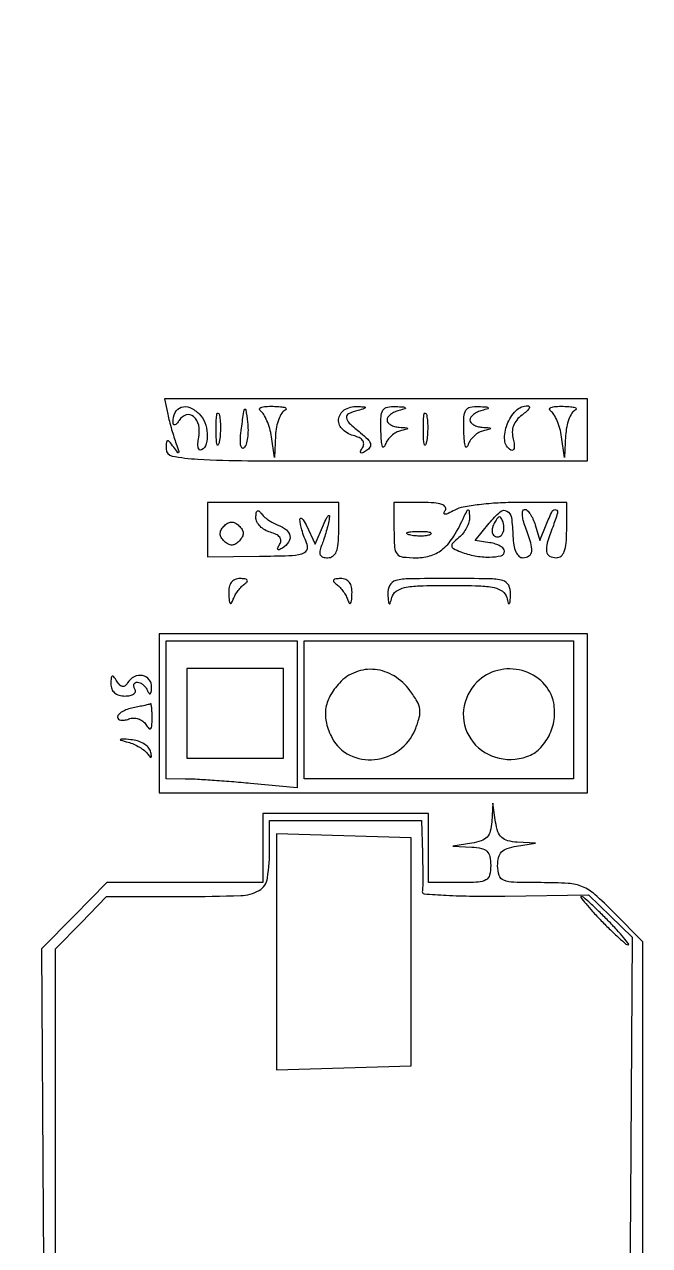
# Model space of a CAD drawing. Extents: x 4 to 1603, y 7 to 792.
# Drawn here: x 698.5 to 789, y 131.5 to 308.2 of the extents above; entities that cross this region are included whole.
import ezdxf

# ---------------------------------------------------------------- set-up
doc = ezdxf.new("R2010")
doc.units = 0

msp = doc.modelspace()

# ---------------------------------------------------------------- linework, layer by layer
for points in [[(4.463028, 790.750623, 0.090794), (4.267848, 789.688086, 0.000004), (4.202933, 675.011121, 0.000189), (4.180203, 548.51456, 0.000114), (4.244173, 398.5), (4.5, 7.5), (803.751263, 7.249377), (1603.002525, 6.998755), (1602.751263, 399.249377), (1602.5, 791.5), (803.718854, 791.750623, 0.000059), (387.797189, 791.831666, 0.000332), (164.795027, 791.700628, 0.000012), (5.544081, 791.497643, 0.311183)], [(719.254827, 251.75, 0.009848), (719.494027, 250.743238, 0.00615), (719.811824, 249.573437, 0.006171), (720.153561, 248.427861, 0.011151), (720.465736, 247.5, -0.003643), (720.85739, 246.391275, -0.242368), (720.829461, 246.197697, -0.506855), (720.701985, 246.195949, -0.005669), (720.109645, 247, 0.011552), (719.477658, 247.837065, 0.289069), (719.217672, 247.928506, 0.332183), (719.050732, 247.732215, 0.013648), (719.015313, 246.75, 0.364877), (719.875992, 245.709261, 0.030694), (723.607267, 245.264219, 0.01323), (730.821205, 245.041346, 0.001107), (749.5, 245), (780, 245), (780, 249.5), (780, 254), (749.383423, 254), (718.766846, 254)], [(723.8, 251.8, -0.104064), (724.60595, 250.564521, -0.076304), (724.961399, 248.96238, -0.083851), (724.810565, 247.478505, -0.189369), (724.144457, 246.589279, -0.313345), (723.863841, 246.604373, -0.174436), (723.672333, 246.906899, -0.072688), (723.625109, 247.545322, -0.029408), (723.738627, 248.413045, 0.096848), (723.731211, 250.173973, 0.165948), (723.001208, 251.430802, 0.259908), (721.921053, 251.657791, 0.178035), (720.903509, 250.878115, -0.033247), (720.565142, 250.415086, -0.139086), (720.282537, 250.223051, -0.353916), (720.096381, 250.293092, -0.129841), (720.015313, 250.583333, -0.114317), (720.324857, 252.01101, -0.207556), (721.206739, 252.785009, -0.184475), (722.465107, 252.717229, -0.091943)], [(736.25, 252.337719, 0.158211), (735.758787, 251.926198, 0.048871), (735.323174, 251.051288, 0.043383), (734.999613, 249.915757, 0.035914), (734.850168, 248.666667), (734.700336, 245.5), (734.259935, 248.49675, 0.031255), (734.0059, 249.698003, 0.033488), (733.608221, 250.829974, 0.035596), (733.136258, 251.745539, 0.114751), (732.659767, 252.231437, -0.290788), (732.534406, 252.498999, -0.279925), (732.721932, 252.733913, -0.071429), (733.419258, 252.881532, -0.021805), (734.5, 252.90574, -0.015875), (735.578445, 252.848577, -0.057351), (736.251562, 252.712635, -0.328904), (736.382033, 252.530429, -0.302003)], [(746.75, 252.310674, 0.046821), (745.432428, 251.830939, 0.324351), (745.121409, 251.262632, 0.176329), (745.517927, 250.492762, 0.016366), (747.162331, 249.069636, -0.022641), (748.197369, 248.150916, -0.120872), (748.595054, 247.515203, -0.233815), (748.521213, 246.99477, -0.104604), (748.007823, 246.504835, -0.018558), (747.419295, 246.170625, -0.284174), (747.196109, 246.18726, -0.365431), (747.149226, 246.377248, -0.023704), (747.446107, 246.9128, 0.13069), (747.612559, 247.463215, 0.172539), (747.454907, 247.958865, 0.118948), (746.946722, 248.373483, 0.047983), (746.100616, 248.683939, -0.142768), (744.446119, 249.674339, -0.23934), (744.011441, 251.1978, -0.230493), (744.985823, 252.492987, -0.137323), (746.916667, 252.883999, -0.007468), (747.761113, 252.809436, -0.467942), (747.834849, 252.699888, -0.258667), (747.704115, 252.57013, -0.004951)], [(752.75, 252.310674, 0.046657), (752.080469, 252.067143, 0.05682), (751.514063, 251.715479, 0.067019), (751.127374, 251.31495, 0.159836), (751, 250.926676, 0.175966), (751.131755, 250.563893, 0.084381), (751.514063, 250.238136, 0.067451), (752.080442, 249.996911, 0.05048), (752.75, 249.883999, -0.00277), (753.859232, 249.804297, -0.360632), (753.951009, 249.715393, -0.368058), (753.880069, 249.610867, -0.002807), (752.811484, 249.322515, 0.076457), (752.132542, 249.026966, 0.05561), (751.488108, 248.511892, 0.05561), (750.973034, 247.867458, 0.076457), (750.677485, 247.188516, -0.257235), (750.501119, 247.003515, -0.425925), (750.328788, 247.097564, -0.047179), (750.188907, 247.904555, -0.011606), (750.116001, 249.25, -0.016996), (750.1225, 251.370443, -0.124113), (750.405004, 252.338231, -0.212299), (751.038766, 252.79205, -0.063725), (752.25, 252.883999, -0.005718), (753.392295, 252.812001, -0.197309), (753.62878, 252.693656, -0.541772), (753.5883, 252.550633, -0.01159)], [(764.75, 252.310674, 0.046657), (764.080469, 252.067143, 0.05682), (763.514063, 251.715479, 0.067019), (763.127374, 251.31495, 0.159836), (763, 250.926676, 0.175966), (763.131755, 250.563893, 0.084381), (763.514063, 250.238136, 0.067451), (764.080442, 249.996911, 0.05048), (764.75, 249.883999, -0.00277), (765.859232, 249.804297, -0.360632), (765.951009, 249.715393, -0.368058), (765.880069, 249.610867, -0.002807), (764.811484, 249.322515, 0.076457), (764.132542, 249.026966, 0.05561), (763.488108, 248.511892, 0.05561), (762.973034, 247.867458, 0.076457), (762.677485, 247.188516, -0.257235), (762.501119, 247.003515, -0.425925), (762.328788, 247.097564, -0.047179), (762.188907, 247.904555, -0.011606), (762.116001, 249.25, -0.016996), (762.1225, 251.370443, -0.124113), (762.405004, 252.338231, -0.212299), (763.038766, 252.79205, -0.063725), (764.25, 252.883999, -0.005718), (765.392295, 252.812001, -0.197309), (765.62878, 252.693656, -0.541772), (765.5883, 252.550633, -0.01159)], [(770.535393, 251.649538, 0.063374), (769.771751, 250.926707, 0.083867), (769.297699, 250.096692, 0.085019), (769.126479, 249.166085, 0.067126), (769.251005, 248.148159, -0.031364), (769.405311, 247.358889, -0.086092), (769.381899, 246.793689, -0.222311), (769.194431, 246.547427, -0.265004), (768.906741, 246.557637, -0.241016), (768.025514, 248.013804, -0.110259), (768.363165, 250.271894, -0.103332), (769.659934, 252.27736, -0.200335), (771.39113, 253, -0.318471), (771.578698, 252.867045, -0.229491), (771.548598, 252.603302, -0.069967), (771.180121, 252.169814, -0.023807)], [(778.25, 252.337719, 0.158211), (777.758787, 251.926198, 0.048871), (777.323174, 251.051288, 0.043383), (776.999613, 249.915757, 0.035914), (776.850168, 248.666667), (776.700336, 245.5), (776.259935, 248.49675, 0.031255), (776.0059, 249.698003, 0.033488), (775.608221, 250.829974, 0.035596), (775.136258, 251.745539, 0.114751), (774.659767, 252.231437, -0.290788), (774.534406, 252.498999, -0.279925), (774.721932, 252.733913, -0.071429), (775.419258, 252.881532, -0.021805), (776.5, 252.90574, -0.015875), (777.578445, 252.848577, -0.057351), (778.251562, 252.712635, -0.328904), (778.382033, 252.530429, -0.302003)], [(726.707261, 247.761659, -0.082665), (726.54341, 247.319562, -0.67161), (726.394187, 247.339362, -0.053901), (726.284834, 248.071102, -0.008901), (726.252183, 249.5, -0.009782), (726.273069, 250.938425, -0.038992), (726.37161, 251.814362, -0.417468), (726.523779, 251.916221, -0.285845), (726.68708, 251.761659, -0.041951), (726.830983, 250.934218, -0.020826), (726.880728, 249.869594, -0.020511), (726.840609, 248.754739, -0.028254)], [(730.279084, 246.879084, -0.435813), (729.991074, 246.889627, -0.148104), (729.799741, 247.32021, -0.04841), (729.772378, 248.320931, -0.017045), (729.920906, 249.750907, -0.001592), (730.264317, 252.17432, -0.16175), (730.415089, 252.475091, -0.619159), (730.560602, 252.426323, -0.00364), (730.798177, 250.628178, -0.030966), (730.870617, 249.464453, -0.034474), (730.793442, 248.342255, -0.03685), (730.593334, 247.409135, -0.125777)], [(756.707261, 247.761659, -0.082665), (756.54341, 247.319562, -0.67161), (756.394187, 247.339362, -0.053901), (756.284834, 248.071102, -0.008901), (756.252183, 249.5, -0.009782), (756.273069, 250.938425, -0.038992), (756.37161, 251.814362, -0.417468), (756.523779, 251.916221, -0.285845), (756.68708, 251.761659, -0.041951), (756.830983, 250.934218, -0.020826), (756.880728, 249.869594, -0.020511), (756.840609, 248.754739, -0.028254)], [(725, 235.071686), (725, 231.143372), (732.549468, 231.221584, 0.005774), (736.798987, 231.314697, 0.051443), (738.649477, 231.568404, 0.195697), (739.368468, 232.087755, 0.242466), (739.436014, 232.899898, -0.020652), (738.646889, 235.051863, -0.06505), (738.371791, 236.561425, -0.706077), (738.664376, 236.682225, -0.072149), (739.292869, 235.74094), (740.607544, 232.98188), (741.786962, 235.74094, -0.010675), (742.231176, 236.721639, -0.093016), (742.512543, 237.105798, -0.655141), (742.645798, 237.048385, -0.046738), (742.596643, 236.5, -0.015412), (742.402938, 235.607082, -0.009618), (742.123887, 234.573438, -0.009649), (741.809256, 233.564241, -0.017258), (741.506465, 232.75, 0.047561), (741.259954, 231.940169, 0.168917), (741.331531, 231.410169, 0.205299), (741.699806, 231.101913, 0.073116), (742.393011, 231, 0.154318), (743.147221, 231.238455, 0.145092), (743.649563, 231.872282, 0.076211), (743.923945, 233.044748, 0.019442), (744, 235), (744, 239), (734.5, 239), (725, 239)], [(752, 235, 0.015741), (752.078241, 232.515328, 0.156453), (752.453716, 231.5568, 0.196886), (753.277595, 231.108574, 0.027371), (755.259453, 231, 0.078476), (757.401282, 231.338245, 0.100595), (759.135464, 232.316891, 0.077597), (760.655867, 234.116052, 0.030327), (762.179715, 237, -0.007945), (762.580011, 237.847302, -0.331948), (762.749087, 237.933729, -0.344288), (762.874612, 237.796031, -0.008217), (762.929715, 236.872445, -0.083387), (762.840551, 236.152561, -0.046919), (762.51025, 235.333662, -0.04516), (762.008865, 234.546967, -0.055155), (761.40305, 233.919539, 0.019356), (760.50528, 233.113792, 0.23464), (760.355382, 232.689652, 0.251782), (760.606923, 232.333207, 0.022014), (761.65305, 231.867379, 0.048284), (763.703102, 231.281398, 0.048001), (765.831577, 231.097914, 0.055546), (767.50176, 231.300852, 0.347814), (768, 231.930449, 0.193972), (767.846927, 232.310176, 0.068105), (767.376783, 232.681447, 0.055187), (766.690493, 232.989708, 0.040624), (765.878411, 233.180449), (763.756822, 233.5), (765.792331, 236, -0.039443), (767.367287, 237.649821, -0.319167), (768.349682, 237.760184, -0.237322), (768.997459, 236.81079, -0.026082), (769.216143, 234.102704, 0.034758), (769.341694, 232.82451, 0.066617), (769.646132, 231.841867, 0.096337), (770.095113, 231.220293, 0.190547), (770.65218, 231, 0.145129), (771.534944, 231.261743, 0.231637), (771.930904, 231.923717, 0.095321), (771.797024, 233.178944, 0.016751), (771.024751, 235.4349, -0.027859), (770.712182, 236.418745, -0.051665), (770.5882, 237.246502, -0.080624), (770.653248, 237.807362, -0.335399), (770.908119, 238, -0.195083), (771.284024, 237.847533, -0.051067), (771.710653, 237.339063, -0.044027), (772.115822, 236.611402, -0.032908), (772.43443, 235.75), (773.102122, 233.5), (774.018837, 235.75, -0.01622), (774.899603, 237.725826, -0.375629), (775.424571, 237.948016, -0.408149), (775.672731, 237.468437, -0.016454), (774.975249, 235.4349, 0.016886), (774.189659, 233.138023, 0.10376), (774.07909, 231.899018, 0.243615), (774.519827, 231.248807, 0.124939), (775.5, 231, 0.176579), (776.184843, 231.249641, 0.128937), (776.65625, 231.916667, 0.069535), (776.923415, 233.111825, 0.020272), (777, 235), (777, 239), (769.934259, 239, 0.014135), (767.078482, 238.919253, 0.015868), (764.340441, 238.676943, 0.01528), (762.035191, 238.327222, 0.077726), (760.813581, 237.900232, -0.011387), (759.830369, 237.402495, -0.111926), (759.380284, 237.300464, -0.488752), (759.253365, 237.463465, -0.076633), (759.43834, 237.900232, 0.304268), (759.421002, 238.366582, 0.158372), (758.929345, 238.724127, 0.061479), (757.822364, 238.93912, 0.017258), (756.059017, 239), (752, 239)], [(735.25, 235.708443, -0.082443), (736.416301, 235.043796, -0.179384), (736.932478, 234.169481, -0.199621), (736.728637, 233.239342, -0.102208), (735.845492, 232.404508, -0.02896), (735.375185, 232.150216, -0.348844), (735.188039, 232.19473, -0.288542), (735.165886, 232.406638, -0.023982), (735.446107, 232.9128, 0.13069), (735.612559, 233.463215, 0.172539), (735.454907, 233.958865, 0.118948), (734.946722, 234.373483, 0.047983), (734.100616, 234.683939, -0.068635), (733.298824, 235.016178, -0.069694), (732.621554, 235.551701, -0.076236), (732.167213, 236.201201, -0.117437), (732.015313, 236.866631, -0.032464), (732.062224, 237.497021, -0.200078), (732.224364, 237.77115, -0.348398), (732.459792, 237.764376, -0.067886), (732.765313, 237.427058, 0.062485), (733.170847, 236.969523, 0.02892), (733.798248, 236.479627, 0.028095), (734.526124, 236.034416, 0.034842)], [(766.582949, 236.134215, 0.052326), (766.327923, 235.604943, 0.061761), (766.20609, 235.06291, 0.07231), (766.228156, 234.59012, 0.149701), (766.399864, 234.266802, 0.208213), (767.031223, 234.018401, 0.228122), (767.610436, 234.323111, 0.143258), (767.913564, 235.144952, 0.097944), (767.787251, 236.138246, 0.033951), (767.536207, 236.749629, 0.286646), (767.294341, 236.899578, 0.233206), (767.012891, 236.759582, 0.024362)], [(729.627717, 233.446554, -0.064717), (729.082633, 232.996509, -0.13249), (728.556687, 232.835264, -0.13249), (728.02099, 232.960359, -0.064717), (727.446554, 233.372283, -0.064717), (726.996509, 233.917367, -0.13249), (726.835264, 234.443313, -0.13249), (726.960359, 234.97901, -0.064717), (727.372283, 235.553446, -0.064717), (727.917367, 236.003491, -0.13249), (728.443313, 236.164736, -0.13249), (728.97901, 236.039641, -0.064717), (729.553446, 235.627717, -0.064717), (730.003491, 235.082633, -0.13249), (730.164736, 234.556687, -0.13249), (730.039641, 234.02099, -0.064717)], [(757.269032, 234.344063, -0.06278), (756.671085, 234.185595, -0.030339), (755.880008, 234.127736, -0.029507), (755.036634, 234.167106, -0.037336), (754.269032, 234.307009, -0.087174), (753.883358, 234.48334, -0.597527), (753.900903, 234.643467, -0.080377), (754.431793, 234.764444, -0.012823), (755.5, 234.805051, -0.014395), (756.580113, 234.787295, -0.052471), (757.257153, 234.684921, -0.333666), (757.386009, 234.52287, -0.31318)], [(728.078947, 225.75, 0.012676), (728.138078, 224.772586, 0.158373), (728.280625, 224.435349, 0.51614), (728.469868, 224.453611, 0.039499), (728.728891, 225, -0.040378), (729.02802, 225.628137, -0.02924), (729.455299, 226.275189, -0.029751), (729.93712, 226.845417, -0.055286), (730.399944, 227.234687, 0.073435), (730.737197, 227.53982, 0.365822), (730.734209, 227.776083, 0.184474), (730.431383, 227.938348, 0.029585), (729.75, 227.984687, 0.095143), (728.990198, 227.845669, 0.140422), (728.453688, 227.438067, 0.116248), (728.150519, 226.741718, 0.05361)], [(743.600056, 227.234687, -0.055286), (744.06288, 226.845417, -0.029751), (744.544701, 226.275189, -0.02924), (744.97198, 225.628137, -0.040378), (745.271109, 225, 0.039499), (745.530132, 224.453611, 0.51614), (745.719375, 224.435349, 0.158373), (745.861922, 224.772586, 0.012676), (745.921053, 225.75, 0.05361), (745.849481, 226.741718, 0.116248), (745.546312, 227.438067, 0.140422), (745.009802, 227.845669, 0.095143), (744.25, 227.984687, 0.029585), (743.568617, 227.938348, 0.184474), (743.265791, 227.776083, 0.365822), (743.262803, 227.53982, 0.073435)], [(751.116001, 225.75, 0.005718), (751.187999, 224.607705, 0.197309), (751.306344, 224.37122, 0.541772), (751.449367, 224.4117, 0.01159), (751.689326, 225.25, -0.173905), (752.305314, 226.150431, -0.105113), (753.500193, 226.679733, -0.044803), (755.683979, 226.938608, -0.007112), (760, 227, -0.007112), (764.316021, 226.938608, -0.044803), (766.499807, 226.679733, -0.105113), (767.694686, 226.150431, -0.173905), (768.310674, 225.25, 0.01159), (768.550633, 224.4117, 0.541772), (768.693656, 224.37122, 0.197309), (768.812001, 224.607705, 0.005718), (768.883999, 225.75, 0.134864), (768.605763, 227.014409, 0.21263), (767.746944, 227.690722, 0.058168), (765.754052, 227.955006, 0.00391), (760, 228, 0.00391), (754.245948, 227.955006, 0.058168), (752.253056, 227.690722, 0.21263), (751.394237, 227.014409, 0.134864)], [(738, 208.355395), (738, 197.71079), (731.25, 198.348286, 0.003302), (728.464062, 198.592849, 0.003302), (725.675, 198.800606, 0.003229), (723.237945, 198.950162, 0.013063), (721.75, 198.992891), (719, 199), (719, 209), (719, 219), (728.5, 219), (738, 219)], [(711.015313, 212.75, 0.095772), (711.150316, 212.017301, 0.122987), (711.545988, 211.460621, 0.110538), (712.194438, 211.11645, 0.067042), (713.059017, 211, 0.047867), (713.804599, 211.071541, 0.104212), (714.33165, 211.29375, 0.181468), (714.558599, 211.621877, 0.202618), (714.5, 212, -0.074422), (714.336022, 212.382495, -0.151112), (714.350121, 212.70625, -0.187673), (714.535826, 212.920347, -0.121914), (714.85765, 213, -0.111184), (715.268252, 212.907552, -0.064692), (715.69489, 212.632812, -0.05974), (716.072143, 212.227966, -0.061896), (716.337719, 211.75, 0.051902), (716.54862, 211.351958, 0.449116), (716.724694, 211.327933, 0.185333), (716.862835, 211.583427, 0.021021), (716.921053, 212.25, 0.174793), (716.577101, 213.357948, 0.187472), (715.615419, 213.951612, 0.163848), (714.397635, 213.777025, 0.138378), (713.434017, 212.893237, -0.079241), (713.0737, 212.475495, -0.218762), (712.708088, 212.374236, -0.167837), (712.321264, 212.582121, -0.045108), (711.890313, 213.143237, 0.02023), (711.439995, 213.794125, 0.350217), (711.206151, 213.854177, 0.276177), (711.050276, 213.63092, 0.015461)], [(744.091617, 212.867964, 0.062036), (742.730389, 210.985673, 0.093889), (742.105911, 209.069013, 0.093663), (742.225056, 207.053348, 0.061471), (743.065372, 204.877852, 0.157095), (745.596077, 202.434901, 0.14094), (749.197004, 201.794223, 0.133638), (752.733426, 203.164484, 0.136523), (755.053265, 206.128593, 0.030556), (755.652646, 207.869361, 0.100952), (755.736209, 209.073425, 0.09868), (755.342036, 210.229274, 0.028453), (754.29883, 211.813688, 0.095884), (752.020975, 213.895468, 0.112053), (749.251186, 214.832126, 0.117776), (746.455226, 214.462184, 0.11418)], [(764, 213, 0.169294), (762.072635, 209.009946, 0.178727), (763.101374, 204.790395, 0.172208), (766.675537, 202.146622, 0.15913), (771.250846, 202.23729, 0.110363), (773.064683, 203.362547, 0.083595), (774.446581, 205.262274, 0.079633), (775.178983, 207.60369, 0.085229), (775.117105, 210, 0.147901), (773.552689, 212.936241, 0.131757), (770.553682, 214.67565, 0.127936), (767.01481, 214.707804, 0.135824)], [(714.25, 209.294267, 0.03636), (713.388621, 209.062383, 0.049792), (712.660938, 208.7241, 0.060277), (712.157837, 208.337603, 0.201492), (712, 207.961834, 0.215047), (712.131126, 207.671057, 0.137735), (712.470272, 207.50733, 0.087896), (712.987523, 207.506982, 0.047971), (713.600925, 207.677102, -0.089203), (714.279157, 207.806466, -0.07897), (714.991183, 207.700982, -0.080028), (715.627109, 207.382418, -0.095843), (716.085612, 206.895717, 0.037095), (716.522099, 206.307786, 0.42807), (716.779968, 206.29512, 0.189283), (716.946532, 206.651881, 0.013964), (716.984687, 207.75, 0.010411), (716.972724, 208.603507, 0.018936), (716.922064, 209.299059, 0.015868), (716.847907, 209.816646, 0.512864), (716.75, 209.863818, -0.065829), (716.567853, 209.793731, -0.002963), (715.9125, 209.640337, -0.004927), (715.130151, 209.470194, -0.003502)], [(713.5, 204.318963, -0.036723), (714.326296, 204.024874, -0.030559), (715.155176, 203.597088, -0.031629), (715.867864, 203.108696, -0.069438), (716.326131, 202.634318, 0.019089), (716.687412, 202.176089, 0.416731), (716.841878, 202.164438, 0.272814), (716.904189, 202.350149, 0.01361), (716.747803, 203, 0.126894), (716.41458, 203.587676, 0.066347), (715.750788, 204.113614, 0.059325), (714.877865, 204.502425, 0.056164), (713.921672, 204.684645, 0.002184), (712.586654, 204.780572, 0.197969), (712.4034, 204.719126, 0.594116), (712.424418, 204.623236, 0.003585)], [(782, 178.5, 0.006872), (783.336189, 177.158789, 0.010289), (784.542711, 176.028125, 0.005603), (785.580837, 175.115467, 0.179379), (785.892334, 175, 0.621612), (785.95928, 175.135642, 0.009195), (785.248961, 176.028125, 0.012869), (784.266168, 177.156936, 0.006921), (783, 178.5, 0.006872), (781.663811, 179.841211, 0.010289), (780.457289, 180.971875, 0.005603), (779.419163, 181.884533, 0.179379), (779.107666, 182, 0.621612), (779.04072, 181.864358, 0.009195), (779.751039, 180.971875, 0.012869), (780.733832, 179.843064, 0.006921)]]:
    msp.add_lwpolyline(points, format="xyb", close=True)
for points in [[(718, 208.5), (718, 197), (749, 197), (780, 197), (780, 208.5), (780, 220), (749, 220), (718, 220)], [(778, 209), (778, 199), (758.5, 199), (739, 199), (739, 209), (739, 219), (758.5, 219), (778, 219)], [(722, 208.5), (722, 202), (729, 202), (736, 202), (736, 208.5), (736, 215), (729, 215), (722, 215)], [(735, 174), (735, 156.927576), (744.75, 157.213788), (754.5, 157.5), (754.5, 174), (754.5, 190.5), (744.75, 190.786212), (735, 191.072424)]]:
    msp.add_lwpolyline(points, close=True)
for points in [[(788, 97), (788, 136.212148), (788, 175.424297), (783.791792, 179.712148, 0.016718), (781.067302, 182.308599, 0.085258), (779.29806, 183.412415, 0.082183), (777.232625, 183.882321, 0.014927), (773.291792, 184, -0.006852), (769.353589, 184.053975, -0.085622), (767.896352, 184.346697, -0.222881), (767.227092, 185.046435, -0.081315), (767, 186.433578, -0.057778), (767.140851, 187.648401, -0.134975), (767.575302, 188.4452, -0.121485), (768.391064, 188.958344, -0.042367), (769.75, 189.283746), (772.5, 189.700336), (769.816422, 189.850168, -0.048876), (768.460335, 190.059907, -0.125883), (767.597555, 190.533009, -0.122592), (767.054501, 191.371347, -0.045155), (766.716254, 192.75), (766.299664, 195.5), (766.149832, 192.816422, -0.048876), (765.940093, 191.460335, -0.125883), (765.466991, 190.597555, -0.122592), (764.628653, 190.054501, -0.045155), (763.25, 189.716254), (760.5, 189.299664), (763.25, 189.149832, -0.038974), (764.664066, 188.961595, -0.140056), (765.460017, 188.538527, -0.152859), (765.873024, 187.783559, -0.049342), (766, 186.5, -0.058662), (765.834383, 185.093239, -0.210352), (765.3, 184.388889, -0.114574), (764.179887, 184.068074, -0.012699), (761.5, 184), (757, 184), (757, 189), (757, 194), (745, 194), (733, 194), (733, 189), (733, 184), (721.712408, 184), (710.424816, 184), (705.700332, 179.203391), (700.975848, 174.406781), (701.237924, 135.953391), (701.5, 97.5)], [(703, 100), (703, 137.207837), (703, 174.415675), (706.702948, 178.207837), (710.405896, 182), (721.595959, 182, 0.007692), (729.806412, 182.126322, 0.122608), (732.465701, 182.875971, 0.231334), (733.684541, 184.667678, 0.035687), (734, 189.081787), (734, 193), (745, 193), (756, 193), (756.118421, 188.25, -0.003024), (756.153873, 186.37224, -0.003986), (756.162194, 184.659771, -0.002904), (756.149403, 183.225953, -0.038249), (756.10114, 182.698158, 0.442874), (756.351409, 182.379769, 0.004446), (759.559952, 182.18089, 0.010502), (763.435639, 182.056786, 0.0062), (768.066378, 182.063239), (780.167318, 182.230163), (783.333659, 179.16196), (786.5, 176.093757), (786.226653, 138.046879), (785.953307, 100)]]:
    msp.add_lwpolyline(points, format="xyb")

doc.saveas('drawing.dxf')
